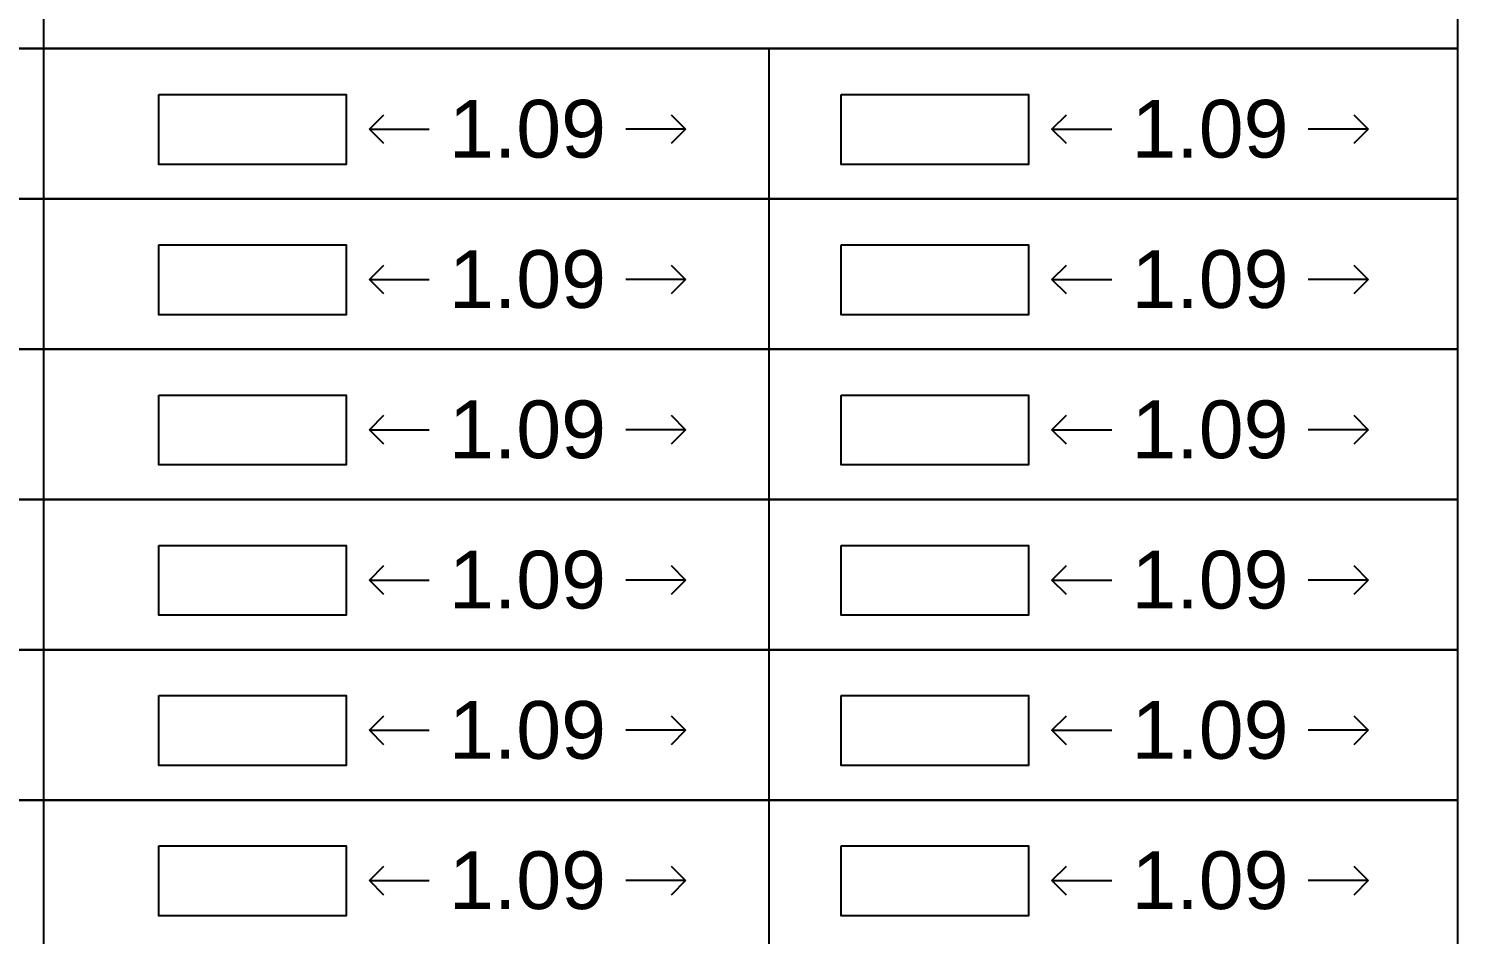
# Model space of a CAD drawing. Header units: millimetres. Extents: x -9481 to -9286, y 28700 to 28853.
# Drawn here: x -9447.178 to -9442.23, y 28758.835 to 28761.973 of the extents above; entities that cross this region are included whole.
import ezdxf

# ---------------------------------------------------------------- set-up
doc = ezdxf.new("R2010")
doc.units = ezdxf.units.MM
doc.header["$PDMODE"] = 34
doc.header["$PDSIZE"] = -15
doc.linetypes.add('CONTINULUS', pattern=[0])
doc.layers.add('BLK_1_FLR_-1_REGULAR_ROOM_1', color=7, linetype='Continuous', plot=False)
doc.layers.add('BLK_1_FLR_-2_REGULAR_ROOM_1', color=7, linetype='Continuous', plot=False)
doc.layers.add('PLAN', color=7, linetype='Continuous', lineweight=40)
doc.styles.add('Arial', font='arial.ttf', dxfattribs={"height": 0.2})
doc.styles.add('style2', font='arial.ttf', dxfattribs={"height": 0.3})
doc.dimstyles.new('INT DIM', dxfattribs={"dimtxt": 0.3, "dimasz": 0.1, "dimexe": 0.18, "dimexo": 0.0625, "dimgap": 0.09, "dimtad": 0, "dimzin": 0, "dimdsep": 46, "dimtxsty": 'style2', "dimblk": 'OPEN90', "dimcen": 0.09, "dimse1": 1, "dimse2": 1, "dimclrd": 250, "dimclrt": 256, "dimadec": 0, "dimazin": 0, "dimtfac": 1, "dimtofl": 0, "dimtmove": 0, "dimatfit": 3, "dimfxl": 1, "dimtolj": 1, "dimtzin": 0, "dimlwd": -1, "dimarcsym": 0})

# ---------------------------------------------------------------- blocks, each defined once
blk = doc.blocks.new('_Open90')
at = {"layer": 'PLAN', "color": 0, "lineweight": -2}
for p, q in [((-0.5, 0.5), (0, 0)), ((0, 0), (-1, 0)), ((0, 0), (-0.5, -0.5))]:
    blk.add_line(p, q, dxfattribs=at)
blk = doc.blocks.new('*D112')
at = {"layer": 'BLK_1_FLR_-1_REGULAR_ROOM_1', "color": 250}
for p, q in [((-9445.897941, 28761.624893), (-9445.790753, 28761.624893)), ((-9445.002965, 28761.624893), (-9445.110153, 28761.624893))]:
    blk.add_line(p, q, dxfattribs=at)
at = {"layer": 'Defpoints', "color": 0}
for p in [(-9445.997941, 28761.744968), (-9444.902965, 28761.744968), (-9444.902965, 28761.624893)]:
    blk.add_point(p, dxfattribs=at)
at = {"layer": 'BLK_1_FLR_-1_REGULAR_ROOM_1', "color": 250, "xscale": 0.1, "yscale": 0.1, "zscale": 0.1, "rotation": 180}
blk.add_blockref('_Open90', (-9445.997941, 28761.624893), dxfattribs=at)
at = {"layer": 'BLK_1_FLR_-1_REGULAR_ROOM_1', "color": 250, "xscale": 0.1, "yscale": 0.1, "zscale": 0.1}
blk.add_blockref('_Open90', (-9444.902965, 28761.624893), dxfattribs=at)
at = {"layer": 'BLK_1_FLR_-1_REGULAR_ROOM_1', "linetype": 'CONTINULUS', "ltscale": 0.05, "insert": (-9445.450453, 28761.624893), "char_height": 0.2, "attachment_point": 5, "style": 'Arial', "bg_fill": 3, "box_fill_scale": 1.1, "bg_fill_color": 256, "bg_fill_true_color": 13158600, "bg_fill_transparency": 0}
blk.add_mtext('\\A1;1.09', dxfattribs=at)
blk = doc.blocks.new('*D113')
at = {"layer": 'BLK_1_FLR_-2_REGULAR_ROOM_1', "color": 250}
for p, q in [((-9443.534248, 28761.624893), (-9443.42706, 28761.624893)), ((-9442.639272, 28761.624893), (-9442.74646, 28761.624893))]:
    blk.add_line(p, q, dxfattribs=at)
at = {"layer": 'Defpoints', "color": 0}
for p in [(-9443.634248, 28761.744968), (-9442.539272, 28761.744968), (-9442.539272, 28761.624893)]:
    blk.add_point(p, dxfattribs=at)
at = {"layer": 'BLK_1_FLR_-2_REGULAR_ROOM_1', "color": 250, "xscale": 0.1, "yscale": 0.1, "zscale": 0.1, "rotation": 180}
blk.add_blockref('_Open90', (-9443.634248, 28761.624893), dxfattribs=at)
at = {"layer": 'BLK_1_FLR_-2_REGULAR_ROOM_1', "color": 250, "xscale": 0.1, "yscale": 0.1, "zscale": 0.1}
blk.add_blockref('_Open90', (-9442.539272, 28761.624893), dxfattribs=at)
at = {"layer": 'BLK_1_FLR_-2_REGULAR_ROOM_1', "linetype": 'CONTINULUS', "ltscale": 0.05, "insert": (-9443.08676, 28761.624893), "char_height": 0.2, "attachment_point": 5, "style": 'Arial', "bg_fill": 3, "box_fill_scale": 1.1, "bg_fill_color": 256, "bg_fill_true_color": 13158600, "bg_fill_transparency": 0}
blk.add_mtext('\\A1;1.09', dxfattribs=at)
blk = doc.blocks.new('*D119')
at = {"layer": 'BLK_1_FLR_-1_REGULAR_ROOM_1', "color": 250}
for p, q in [((-9445.897941, 28761.104247), (-9445.790753, 28761.104247)), ((-9445.002965, 28761.104247), (-9445.110153, 28761.104247))]:
    blk.add_line(p, q, dxfattribs=at)
at = {"layer": 'Defpoints', "color": 0}
for p in [(-9445.997941, 28761.224321), (-9444.902965, 28761.224321), (-9444.902965, 28761.104247)]:
    blk.add_point(p, dxfattribs=at)
at = {"layer": 'BLK_1_FLR_-1_REGULAR_ROOM_1', "color": 250, "xscale": 0.1, "yscale": 0.1, "zscale": 0.1, "rotation": 180}
blk.add_blockref('_Open90', (-9445.997941, 28761.104247), dxfattribs=at)
at = {"layer": 'BLK_1_FLR_-1_REGULAR_ROOM_1', "color": 250, "xscale": 0.1, "yscale": 0.1, "zscale": 0.1}
blk.add_blockref('_Open90', (-9444.902965, 28761.104247), dxfattribs=at)
at = {"layer": 'BLK_1_FLR_-1_REGULAR_ROOM_1', "linetype": 'CONTINULUS', "ltscale": 0.05, "insert": (-9445.450453, 28761.104247), "char_height": 0.2, "attachment_point": 5, "style": 'Arial', "bg_fill": 3, "box_fill_scale": 1.1, "bg_fill_color": 256, "bg_fill_true_color": 13158600, "bg_fill_transparency": 0}
blk.add_mtext('\\A1;1.09', dxfattribs=at)
blk = doc.blocks.new('*D120')
at = {"layer": 'BLK_1_FLR_-2_REGULAR_ROOM_1', "color": 250}
for p, q in [((-9443.534248, 28761.104247), (-9443.42706, 28761.104247)), ((-9442.639272, 28761.104247), (-9442.74646, 28761.104247))]:
    blk.add_line(p, q, dxfattribs=at)
at = {"layer": 'Defpoints', "color": 0}
for p in [(-9443.634248, 28761.224321), (-9442.539272, 28761.224321), (-9442.539272, 28761.104247)]:
    blk.add_point(p, dxfattribs=at)
at = {"layer": 'BLK_1_FLR_-2_REGULAR_ROOM_1', "color": 250, "xscale": 0.1, "yscale": 0.1, "zscale": 0.1, "rotation": 180}
blk.add_blockref('_Open90', (-9443.634248, 28761.104247), dxfattribs=at)
at = {"layer": 'BLK_1_FLR_-2_REGULAR_ROOM_1', "color": 250, "xscale": 0.1, "yscale": 0.1, "zscale": 0.1}
blk.add_blockref('_Open90', (-9442.539272, 28761.104247), dxfattribs=at)
at = {"layer": 'BLK_1_FLR_-2_REGULAR_ROOM_1', "linetype": 'CONTINULUS', "ltscale": 0.05, "insert": (-9443.08676, 28761.104247), "char_height": 0.2, "attachment_point": 5, "style": 'Arial', "bg_fill": 3, "box_fill_scale": 1.1, "bg_fill_color": 256, "bg_fill_true_color": 13158600, "bg_fill_transparency": 0}
blk.add_mtext('\\A1;1.09', dxfattribs=at)
blk = doc.blocks.new('*D126')
at = {"layer": 'BLK_1_FLR_-1_REGULAR_ROOM_1', "color": 250}
for p, q in [((-9445.897941, 28760.5836), (-9445.790753, 28760.5836)), ((-9445.002965, 28760.5836), (-9445.110153, 28760.5836))]:
    blk.add_line(p, q, dxfattribs=at)
at = {"layer": 'Defpoints', "color": 0}
for p in [(-9445.997941, 28760.703674), (-9444.902965, 28760.703674), (-9444.902965, 28760.5836)]:
    blk.add_point(p, dxfattribs=at)
at = {"layer": 'BLK_1_FLR_-1_REGULAR_ROOM_1', "color": 250, "xscale": 0.1, "yscale": 0.1, "zscale": 0.1, "rotation": 180}
blk.add_blockref('_Open90', (-9445.997941, 28760.5836), dxfattribs=at)
at = {"layer": 'BLK_1_FLR_-1_REGULAR_ROOM_1', "color": 250, "xscale": 0.1, "yscale": 0.1, "zscale": 0.1}
blk.add_blockref('_Open90', (-9444.902965, 28760.5836), dxfattribs=at)
at = {"layer": 'BLK_1_FLR_-1_REGULAR_ROOM_1', "linetype": 'CONTINULUS', "ltscale": 0.05, "insert": (-9445.450453, 28760.5836), "char_height": 0.2, "attachment_point": 5, "style": 'Arial', "bg_fill": 3, "box_fill_scale": 1.1, "bg_fill_color": 256, "bg_fill_true_color": 13158600, "bg_fill_transparency": 0}
blk.add_mtext('\\A1;1.09', dxfattribs=at)
blk = doc.blocks.new('*D127')
at = {"layer": 'BLK_1_FLR_-2_REGULAR_ROOM_1', "color": 250}
for p, q in [((-9443.534248, 28760.5836), (-9443.42706, 28760.5836)), ((-9442.639272, 28760.5836), (-9442.74646, 28760.5836))]:
    blk.add_line(p, q, dxfattribs=at)
at = {"layer": 'Defpoints', "color": 0}
for p in [(-9443.634248, 28760.703674), (-9442.539272, 28760.703674), (-9442.539272, 28760.5836)]:
    blk.add_point(p, dxfattribs=at)
at = {"layer": 'BLK_1_FLR_-2_REGULAR_ROOM_1', "color": 250, "xscale": 0.1, "yscale": 0.1, "zscale": 0.1, "rotation": 180}
blk.add_blockref('_Open90', (-9443.634248, 28760.5836), dxfattribs=at)
at = {"layer": 'BLK_1_FLR_-2_REGULAR_ROOM_1', "color": 250, "xscale": 0.1, "yscale": 0.1, "zscale": 0.1}
blk.add_blockref('_Open90', (-9442.539272, 28760.5836), dxfattribs=at)
at = {"layer": 'BLK_1_FLR_-2_REGULAR_ROOM_1', "linetype": 'CONTINULUS', "ltscale": 0.05, "insert": (-9443.08676, 28760.5836), "char_height": 0.2, "attachment_point": 5, "style": 'Arial', "bg_fill": 3, "box_fill_scale": 1.1, "bg_fill_color": 256, "bg_fill_true_color": 13158600, "bg_fill_transparency": 0}
blk.add_mtext('\\A1;1.09', dxfattribs=at)
blk = doc.blocks.new('*D133')
at = {"layer": 'BLK_1_FLR_-1_REGULAR_ROOM_1', "color": 250}
for p, q in [((-9445.897941, 28760.062953), (-9445.790753, 28760.062953)), ((-9445.002965, 28760.062953), (-9445.110153, 28760.062953))]:
    blk.add_line(p, q, dxfattribs=at)
at = {"layer": 'Defpoints', "color": 0}
for p in [(-9445.997941, 28760.183027), (-9444.902965, 28760.183027), (-9444.902965, 28760.062953)]:
    blk.add_point(p, dxfattribs=at)
at = {"layer": 'BLK_1_FLR_-1_REGULAR_ROOM_1', "color": 250, "xscale": 0.1, "yscale": 0.1, "zscale": 0.1, "rotation": 180}
blk.add_blockref('_Open90', (-9445.997941, 28760.062953), dxfattribs=at)
at = {"layer": 'BLK_1_FLR_-1_REGULAR_ROOM_1', "color": 250, "xscale": 0.1, "yscale": 0.1, "zscale": 0.1}
blk.add_blockref('_Open90', (-9444.902965, 28760.062953), dxfattribs=at)
at = {"layer": 'BLK_1_FLR_-1_REGULAR_ROOM_1', "linetype": 'CONTINULUS', "ltscale": 0.05, "insert": (-9445.450453, 28760.062953), "char_height": 0.2, "attachment_point": 5, "style": 'Arial', "bg_fill": 3, "box_fill_scale": 1.1, "bg_fill_color": 256, "bg_fill_true_color": 13158600, "bg_fill_transparency": 0}
blk.add_mtext('\\A1;1.09', dxfattribs=at)
blk = doc.blocks.new('*D134')
at = {"layer": 'BLK_1_FLR_-2_REGULAR_ROOM_1', "color": 250}
for p, q in [((-9443.534248, 28760.062953), (-9443.42706, 28760.062953)), ((-9442.639272, 28760.062953), (-9442.74646, 28760.062953))]:
    blk.add_line(p, q, dxfattribs=at)
at = {"layer": 'Defpoints', "color": 0}
for p in [(-9443.634248, 28760.183027), (-9442.539272, 28760.183027), (-9442.539272, 28760.062953)]:
    blk.add_point(p, dxfattribs=at)
at = {"layer": 'BLK_1_FLR_-2_REGULAR_ROOM_1', "color": 250, "xscale": 0.1, "yscale": 0.1, "zscale": 0.1, "rotation": 180}
blk.add_blockref('_Open90', (-9443.634248, 28760.062953), dxfattribs=at)
at = {"layer": 'BLK_1_FLR_-2_REGULAR_ROOM_1', "color": 250, "xscale": 0.1, "yscale": 0.1, "zscale": 0.1}
blk.add_blockref('_Open90', (-9442.539272, 28760.062953), dxfattribs=at)
at = {"layer": 'BLK_1_FLR_-2_REGULAR_ROOM_1', "linetype": 'CONTINULUS', "ltscale": 0.05, "insert": (-9443.08676, 28760.062953), "char_height": 0.2, "attachment_point": 5, "style": 'Arial', "bg_fill": 3, "box_fill_scale": 1.1, "bg_fill_color": 256, "bg_fill_true_color": 13158600, "bg_fill_transparency": 0}
blk.add_mtext('\\A1;1.09', dxfattribs=at)
blk = doc.blocks.new('*D140')
at = {"layer": 'BLK_1_FLR_-1_REGULAR_ROOM_1', "color": 250}
for p, q in [((-9445.897941, 28759.542306), (-9445.790753, 28759.542306)), ((-9445.002965, 28759.542306), (-9445.110153, 28759.542306))]:
    blk.add_line(p, q, dxfattribs=at)
at = {"layer": 'Defpoints', "color": 0}
for p in [(-9445.997941, 28759.66238), (-9444.902965, 28759.66238), (-9444.902965, 28759.542306)]:
    blk.add_point(p, dxfattribs=at)
at = {"layer": 'BLK_1_FLR_-1_REGULAR_ROOM_1', "color": 250, "xscale": 0.1, "yscale": 0.1, "zscale": 0.1, "rotation": 180}
blk.add_blockref('_Open90', (-9445.997941, 28759.542306), dxfattribs=at)
at = {"layer": 'BLK_1_FLR_-1_REGULAR_ROOM_1', "color": 250, "xscale": 0.1, "yscale": 0.1, "zscale": 0.1}
blk.add_blockref('_Open90', (-9444.902965, 28759.542306), dxfattribs=at)
at = {"layer": 'BLK_1_FLR_-1_REGULAR_ROOM_1', "linetype": 'CONTINULUS', "ltscale": 0.05, "insert": (-9445.450453, 28759.542306), "char_height": 0.2, "attachment_point": 5, "style": 'Arial', "bg_fill": 3, "box_fill_scale": 1.1, "bg_fill_color": 256, "bg_fill_true_color": 13158600, "bg_fill_transparency": 0}
blk.add_mtext('\\A1;1.09', dxfattribs=at)
blk = doc.blocks.new('*D141')
at = {"layer": 'BLK_1_FLR_-2_REGULAR_ROOM_1', "color": 250}
for p, q in [((-9443.534248, 28759.542306), (-9443.42706, 28759.542306)), ((-9442.639272, 28759.542306), (-9442.74646, 28759.542306))]:
    blk.add_line(p, q, dxfattribs=at)
at = {"layer": 'Defpoints', "color": 0}
for p in [(-9443.634248, 28759.66238), (-9442.539272, 28759.66238), (-9442.539272, 28759.542306)]:
    blk.add_point(p, dxfattribs=at)
at = {"layer": 'BLK_1_FLR_-2_REGULAR_ROOM_1', "color": 250, "xscale": 0.1, "yscale": 0.1, "zscale": 0.1, "rotation": 180}
blk.add_blockref('_Open90', (-9443.634248, 28759.542306), dxfattribs=at)
at = {"layer": 'BLK_1_FLR_-2_REGULAR_ROOM_1', "color": 250, "xscale": 0.1, "yscale": 0.1, "zscale": 0.1}
blk.add_blockref('_Open90', (-9442.539272, 28759.542306), dxfattribs=at)
at = {"layer": 'BLK_1_FLR_-2_REGULAR_ROOM_1', "linetype": 'CONTINULUS', "ltscale": 0.05, "insert": (-9443.08676, 28759.542306), "char_height": 0.2, "attachment_point": 5, "style": 'Arial', "bg_fill": 3, "box_fill_scale": 1.1, "bg_fill_color": 256, "bg_fill_true_color": 13158600, "bg_fill_transparency": 0}
blk.add_mtext('\\A1;1.09', dxfattribs=at)
blk = doc.blocks.new('*D147')
at = {"layer": 'BLK_1_FLR_-1_REGULAR_ROOM_1', "color": 250}
for p, q in [((-9445.897941, 28759.021659), (-9445.790753, 28759.021659)), ((-9445.002965, 28759.021659), (-9445.110153, 28759.021659))]:
    blk.add_line(p, q, dxfattribs=at)
at = {"layer": 'Defpoints', "color": 0}
for p in [(-9445.997941, 28759.141733), (-9444.902965, 28759.141733), (-9444.902965, 28759.021659)]:
    blk.add_point(p, dxfattribs=at)
at = {"layer": 'BLK_1_FLR_-1_REGULAR_ROOM_1', "color": 250, "xscale": 0.1, "yscale": 0.1, "zscale": 0.1, "rotation": 180}
blk.add_blockref('_Open90', (-9445.997941, 28759.021659), dxfattribs=at)
at = {"layer": 'BLK_1_FLR_-1_REGULAR_ROOM_1', "color": 250, "xscale": 0.1, "yscale": 0.1, "zscale": 0.1}
blk.add_blockref('_Open90', (-9444.902965, 28759.021659), dxfattribs=at)
at = {"layer": 'BLK_1_FLR_-1_REGULAR_ROOM_1', "linetype": 'CONTINULUS', "ltscale": 0.05, "insert": (-9445.450453, 28759.021659), "char_height": 0.2, "attachment_point": 5, "style": 'Arial', "bg_fill": 3, "box_fill_scale": 1.1, "bg_fill_color": 256, "bg_fill_true_color": 13158600, "bg_fill_transparency": 0}
blk.add_mtext('\\A1;1.09', dxfattribs=at)
blk = doc.blocks.new('*D148')
at = {"layer": 'BLK_1_FLR_-2_REGULAR_ROOM_1', "color": 250}
for p, q in [((-9443.534248, 28759.021659), (-9443.42706, 28759.021659)), ((-9442.639272, 28759.021659), (-9442.74646, 28759.021659))]:
    blk.add_line(p, q, dxfattribs=at)
at = {"layer": 'Defpoints', "color": 0}
for p in [(-9443.634248, 28759.141733), (-9442.539272, 28759.141733), (-9442.539272, 28759.021659)]:
    blk.add_point(p, dxfattribs=at)
at = {"layer": 'BLK_1_FLR_-2_REGULAR_ROOM_1', "color": 250, "xscale": 0.1, "yscale": 0.1, "zscale": 0.1, "rotation": 180}
blk.add_blockref('_Open90', (-9443.634248, 28759.021659), dxfattribs=at)
at = {"layer": 'BLK_1_FLR_-2_REGULAR_ROOM_1', "color": 250, "xscale": 0.1, "yscale": 0.1, "zscale": 0.1}
blk.add_blockref('_Open90', (-9442.539272, 28759.021659), dxfattribs=at)
at = {"layer": 'BLK_1_FLR_-2_REGULAR_ROOM_1', "linetype": 'CONTINULUS', "ltscale": 0.05, "insert": (-9443.08676, 28759.021659), "char_height": 0.2, "attachment_point": 5, "style": 'Arial', "bg_fill": 3, "box_fill_scale": 1.1, "bg_fill_color": 256, "bg_fill_true_color": 13158600, "bg_fill_transparency": 0}
blk.add_mtext('\\A1;1.09', dxfattribs=at)

msp = doc.modelspace()

# ---------------------------------------------------------------- linework, layer by layer
for p, q in [((-9447.126291, 28765.027757), (-9447.126291, 28761.903876)), ((-9447.126291, 28761.903876), (-9447.126291, 28761.383229)), ((-9444.614149, 28761.903876), (-9444.614149, 28761.383229)), ((-9447.126291, 28761.383229), (-9447.126291, 28760.862582)), ((-9444.614149, 28761.383229), (-9444.614149, 28760.862582)), ((-9447.126291, 28760.862582), (-9447.126291, 28760.341935)), ((-9444.614149, 28760.862582), (-9444.614149, 28760.341935)), ((-9447.126291, 28760.341935), (-9447.126291, 28759.821288)), ((-9444.614149, 28760.341935), (-9444.614149, 28759.821288)), ((-9447.126291, 28759.821288), (-9447.126291, 28759.300641)), ((-9444.614149, 28759.821288), (-9444.614149, 28759.300641)), ((-9447.126291, 28759.300641), (-9447.126291, 28758.779994)), ((-9444.614149, 28759.300641), (-9444.614149, 28758.779994))]:
    msp.add_line(p, q)
for points in [[(-9442.229952, 28764.50711), (-9442.229952, 28761.903876), (-9461.731845, 28761.903876)], [(-9461.731845, 28761.903876), (-9442.229952, 28761.903876), (-9442.229952, 28761.383229), (-9461.731845, 28761.383229)], [(-9461.731845, 28761.383229), (-9442.229952, 28761.383229), (-9442.229952, 28760.862582), (-9461.731845, 28760.862582)], [(-9461.731845, 28760.862582), (-9442.229952, 28760.862582), (-9442.229952, 28760.341935), (-9461.731845, 28760.341935)], [(-9461.731845, 28760.341935), (-9442.229952, 28760.341935), (-9442.229952, 28759.821288), (-9461.731845, 28759.821288)], [(-9461.731845, 28759.821288), (-9442.229952, 28759.821288), (-9442.229952, 28759.300641), (-9461.731845, 28759.300641)], [(-9461.731845, 28759.300641), (-9442.229952, 28759.300641), (-9442.229952, 28758.779994), (-9461.731845, 28758.779994)]]:
    msp.add_lwpolyline(points)
at = {"layer": 'BLK_1_FLR_-1_REGULAR_ROOM_1', "color": 3}
msp.add_lwpolyline([(-9446.727778, 28761.744968), (-9446.078597, 28761.744968), (-9446.078597, 28761.502819), (-9446.727778, 28761.502819)], close=True, dxfattribs=at)
at = {"layer": 'BLK_1_FLR_-1_REGULAR_ROOM_1', "color": 4}
msp.add_lwpolyline([(-9446.727778, 28761.224321), (-9446.078597, 28761.224321), (-9446.078597, 28760.982172), (-9446.727778, 28760.982172)], close=True, dxfattribs=at)
at = {"layer": 'BLK_1_FLR_-1_REGULAR_ROOM_1', "color": 5}
msp.add_lwpolyline([(-9446.727778, 28760.703674), (-9446.078597, 28760.703674), (-9446.078597, 28760.461525), (-9446.727778, 28760.461525)], close=True, dxfattribs=at)
at = {"layer": 'BLK_1_FLR_-1_REGULAR_ROOM_1', "color": 28}
msp.add_lwpolyline([(-9446.727778, 28760.183027), (-9446.078597, 28760.183027), (-9446.078597, 28759.940878), (-9446.727778, 28759.940878)], close=True, dxfattribs=at)
at = {"layer": 'BLK_1_FLR_-1_REGULAR_ROOM_1', "color": 29}
msp.add_lwpolyline([(-9446.727778, 28759.66238), (-9446.078597, 28759.66238), (-9446.078597, 28759.420231), (-9446.727778, 28759.420231)], close=True, dxfattribs=at)
at = {"layer": 'BLK_1_FLR_-1_REGULAR_ROOM_1', "color": 30}
msp.add_lwpolyline([(-9446.727778, 28759.141733), (-9446.078597, 28759.141733), (-9446.078597, 28758.899584), (-9446.727778, 28758.899584)], close=True, dxfattribs=at)
at = {"layer": 'BLK_1_FLR_-2_REGULAR_ROOM_1', "color": 3}
msp.add_lwpolyline([(-9444.364084, 28761.744968), (-9443.714903, 28761.744968), (-9443.714903, 28761.502819), (-9444.364084, 28761.502819)], close=True, dxfattribs=at)
at = {"layer": 'BLK_1_FLR_-2_REGULAR_ROOM_1', "color": 4}
msp.add_lwpolyline([(-9444.364084, 28761.224321), (-9443.714903, 28761.224321), (-9443.714903, 28760.982172), (-9444.364084, 28760.982172)], close=True, dxfattribs=at)
at = {"layer": 'BLK_1_FLR_-2_REGULAR_ROOM_1', "color": 5}
msp.add_lwpolyline([(-9444.364084, 28760.703674), (-9443.714903, 28760.703674), (-9443.714903, 28760.461525), (-9444.364084, 28760.461525)], close=True, dxfattribs=at)
at = {"layer": 'BLK_1_FLR_-2_REGULAR_ROOM_1', "color": 28}
msp.add_lwpolyline([(-9444.364084, 28760.183027), (-9443.714903, 28760.183027), (-9443.714903, 28759.940878), (-9444.364084, 28759.940878)], close=True, dxfattribs=at)
at = {"layer": 'BLK_1_FLR_-2_REGULAR_ROOM_1', "color": 29}
msp.add_lwpolyline([(-9444.364084, 28759.66238), (-9443.714903, 28759.66238), (-9443.714903, 28759.420231), (-9444.364084, 28759.420231)], close=True, dxfattribs=at)
at = {"layer": 'BLK_1_FLR_-2_REGULAR_ROOM_1', "color": 30}
msp.add_lwpolyline([(-9444.364084, 28759.141733), (-9443.714903, 28759.141733), (-9443.714903, 28758.899584), (-9444.364084, 28758.899584)], close=True, dxfattribs=at)

# ---------------------------------------------------------------- next in the draw order: dimensions: what is measured, and where the dimension line sits
at = {"layer": 'BLK_1_FLR_-1_REGULAR_ROOM_1', "color": 3}
dim = msp.add_linear_dim(base=(-9444.902965, 28761.624893), p1=(-9445.997941, 28761.744968), p2=(-9444.902965, 28761.744968), dimstyle='INT DIM', override={"dimtxt": 0.2, "dimtxsty": 'Arial', "dimfxl": 0.125, "dimtfill": 1, "dimtfillclr": 7, "dimarcsym": 1}, dxfattribs=at)
dim.commit()
dim.dimension.update_dxf_attribs({"geometry": '*D112', "text_midpoint": (-9445.450453, 28761.624893)})
at = {"layer": 'BLK_1_FLR_-1_REGULAR_ROOM_1', "color": 4}
dim = msp.add_linear_dim(base=(-9444.902965, 28761.104247), p1=(-9445.997941, 28761.224321), p2=(-9444.902965, 28761.224321), dimstyle='INT DIM', override={"dimtxt": 0.2, "dimtxsty": 'Arial', "dimfxl": 0.125, "dimtfill": 1, "dimtfillclr": 7, "dimarcsym": 1}, dxfattribs=at)
dim.commit()
dim.dimension.update_dxf_attribs({"geometry": '*D119', "text_midpoint": (-9445.450453, 28761.104247)})
at = {"layer": 'BLK_1_FLR_-1_REGULAR_ROOM_1', "color": 5}
dim = msp.add_linear_dim(base=(-9444.902965, 28760.5836), p1=(-9445.997941, 28760.703674), p2=(-9444.902965, 28760.703674), dimstyle='INT DIM', override={"dimtxt": 0.2, "dimtxsty": 'Arial', "dimfxl": 0.125, "dimtfill": 1, "dimtfillclr": 7, "dimarcsym": 1}, dxfattribs=at)
dim.commit()
dim.dimension.update_dxf_attribs({"geometry": '*D126', "text_midpoint": (-9445.450453, 28760.5836)})
at = {"layer": 'BLK_1_FLR_-1_REGULAR_ROOM_1', "color": 28}
dim = msp.add_linear_dim(base=(-9444.902965, 28760.062953), p1=(-9445.997941, 28760.183027), p2=(-9444.902965, 28760.183027), dimstyle='INT DIM', override={"dimtxt": 0.2, "dimtxsty": 'Arial', "dimfxl": 0.125, "dimtfill": 1, "dimtfillclr": 7, "dimarcsym": 1}, dxfattribs=at)
dim.commit()
dim.dimension.update_dxf_attribs({"geometry": '*D133', "text_midpoint": (-9445.450453, 28760.062953)})
at = {"layer": 'BLK_1_FLR_-1_REGULAR_ROOM_1', "color": 29}
dim = msp.add_linear_dim(base=(-9444.902965, 28759.542306), p1=(-9445.997941, 28759.66238), p2=(-9444.902965, 28759.66238), dimstyle='INT DIM', override={"dimtxt": 0.2, "dimtxsty": 'Arial', "dimfxl": 0.125, "dimtfill": 1, "dimtfillclr": 7, "dimarcsym": 1}, dxfattribs=at)
dim.commit()
dim.dimension.update_dxf_attribs({"geometry": '*D140', "text_midpoint": (-9445.450453, 28759.542306)})
at = {"layer": 'BLK_1_FLR_-1_REGULAR_ROOM_1', "color": 30}
dim = msp.add_linear_dim(base=(-9444.902965, 28759.021659), p1=(-9445.997941, 28759.141733), p2=(-9444.902965, 28759.141733), dimstyle='INT DIM', override={"dimtxt": 0.2, "dimtxsty": 'Arial', "dimfxl": 0.125, "dimtfill": 1, "dimtfillclr": 7, "dimarcsym": 1}, dxfattribs=at)
dim.commit()
dim.dimension.update_dxf_attribs({"geometry": '*D147', "text_midpoint": (-9445.450453, 28759.021659)})
at = {"layer": 'BLK_1_FLR_-2_REGULAR_ROOM_1', "color": 3}
dim = msp.add_linear_dim(base=(-9442.539272, 28761.624893), p1=(-9443.634248, 28761.744968), p2=(-9442.539272, 28761.744968), dimstyle='INT DIM', override={"dimtxt": 0.2, "dimtxsty": 'Arial', "dimfxl": 0.125, "dimtfill": 1, "dimtfillclr": 7, "dimarcsym": 1}, dxfattribs=at)
dim.commit()
dim.dimension.update_dxf_attribs({"geometry": '*D113', "text_midpoint": (-9443.08676, 28761.624893)})
at = {"layer": 'BLK_1_FLR_-2_REGULAR_ROOM_1', "color": 4}
dim = msp.add_linear_dim(base=(-9442.539272, 28761.104247), p1=(-9443.634248, 28761.224321), p2=(-9442.539272, 28761.224321), dimstyle='INT DIM', override={"dimtxt": 0.2, "dimtxsty": 'Arial', "dimfxl": 0.125, "dimtfill": 1, "dimtfillclr": 7, "dimarcsym": 1}, dxfattribs=at)
dim.commit()
dim.dimension.update_dxf_attribs({"geometry": '*D120', "text_midpoint": (-9443.08676, 28761.104247)})
at = {"layer": 'BLK_1_FLR_-2_REGULAR_ROOM_1', "color": 5}
dim = msp.add_linear_dim(base=(-9442.539272, 28760.5836), p1=(-9443.634248, 28760.703674), p2=(-9442.539272, 28760.703674), dimstyle='INT DIM', override={"dimtxt": 0.2, "dimtxsty": 'Arial', "dimfxl": 0.125, "dimtfill": 1, "dimtfillclr": 7, "dimarcsym": 1}, dxfattribs=at)
dim.commit()
dim.dimension.update_dxf_attribs({"geometry": '*D127', "text_midpoint": (-9443.08676, 28760.5836)})
at = {"layer": 'BLK_1_FLR_-2_REGULAR_ROOM_1', "color": 28}
dim = msp.add_linear_dim(base=(-9442.539272, 28760.062953), p1=(-9443.634248, 28760.183027), p2=(-9442.539272, 28760.183027), dimstyle='INT DIM', override={"dimtxt": 0.2, "dimtxsty": 'Arial', "dimfxl": 0.125, "dimtfill": 1, "dimtfillclr": 7, "dimarcsym": 1}, dxfattribs=at)
dim.commit()
dim.dimension.update_dxf_attribs({"geometry": '*D134', "text_midpoint": (-9443.08676, 28760.062953)})
at = {"layer": 'BLK_1_FLR_-2_REGULAR_ROOM_1', "color": 29}
dim = msp.add_linear_dim(base=(-9442.539272, 28759.542306), p1=(-9443.634248, 28759.66238), p2=(-9442.539272, 28759.66238), dimstyle='INT DIM', override={"dimtxt": 0.2, "dimtxsty": 'Arial', "dimfxl": 0.125, "dimtfill": 1, "dimtfillclr": 7, "dimarcsym": 1}, dxfattribs=at)
dim.commit()
dim.dimension.update_dxf_attribs({"geometry": '*D141', "text_midpoint": (-9443.08676, 28759.542306)})
at = {"layer": 'BLK_1_FLR_-2_REGULAR_ROOM_1', "color": 30}
dim = msp.add_linear_dim(base=(-9442.539272, 28759.021659), p1=(-9443.634248, 28759.141733), p2=(-9442.539272, 28759.141733), dimstyle='INT DIM', override={"dimtxt": 0.2, "dimtxsty": 'Arial', "dimfxl": 0.125, "dimtfill": 1, "dimtfillclr": 7, "dimarcsym": 1}, dxfattribs=at)
dim.commit()
dim.dimension.update_dxf_attribs({"geometry": '*D148', "text_midpoint": (-9443.08676, 28759.021659)})

doc.saveas('drawing.dxf')
